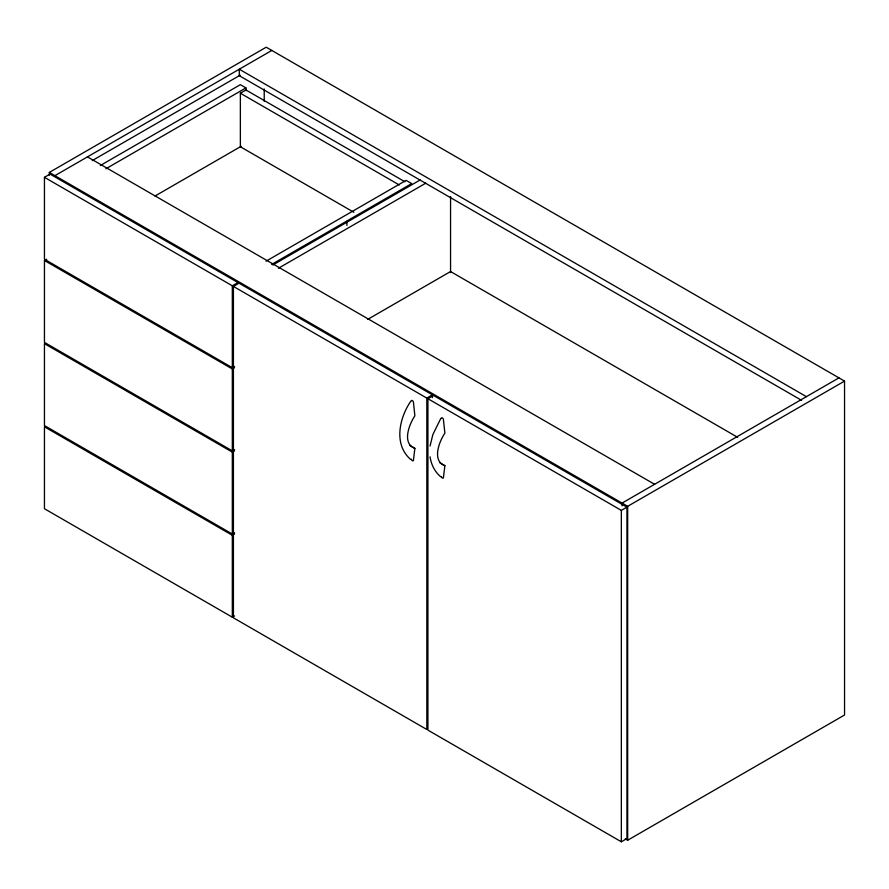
<?xml version="1.0" encoding="UTF-8"?>
<svg xmlns="http://www.w3.org/2000/svg" width="889" height="889" viewBox="0 0 889 889"><rect width="100%" height="100%" fill="white"/><g stroke="black" fill="none" stroke-linecap="round" stroke-linejoin="round"><path stroke-width="1.33" d="M409.873 445.478L414.874 448.367L413.463 460.069A1.534 0.889 60 0 1 412.518 460.769A1.534 0.889 60 0 1 411.329 459.168M439.877 462.802L444.878 465.692L443.455 477.393A1.534 0.889 60 0 1 442.522 478.093A1.534 0.889 60 0 1 441.333 476.482M430.065 445.978L432.865 434.554L440.733 418.586M410.74 401.261C399.372 417.941 393.327 444.589 410.74 459.513M49.328 175.189L49.328 172.422L266.211 47.206L844.55 381.103L844.55 715.012L627.667 840.227L625.267 838.838M44.45 177.322L50.051 174.088L237.919 282.558L232.318 285.791L44.45 177.322L44.45 259.232L232.318 367.702L234.563 366.412M54.929 175.655L271.812 50.44M92.223 160.598L240.163 75.176M100.324 165.521L240.363 84.666L245.964 87.9L245.964 90.645M105.924 168.754L245.964 87.9M353.889 212.293L240.363 146.752L240.363 93.223L245.964 89.989L404.895 181.745M154.997 196.036L241.175 146.285M234.563 449.567L232.318 450.867L44.45 342.398L44.45 260.488L46.695 259.188M266.055 261.199L406.095 180.345L411.696 183.59L271.656 264.433M233.407 286.414L426.831 398.094L426.831 729.491L233.407 617.822L233.407 286.414L239.008 283.18L432.432 394.86L432.432 397.627M272.812 265.022L420.186 179.934M278.413 268.256L425.798 183.167M44.45 260.488L232.318 368.957L234.563 367.657M367.568 319.462L450.556 271.545L737.659 437.31M234.563 532.733L232.318 534.033L44.45 425.564L44.45 343.654L232.318 452.112L234.563 450.823M426.831 398.094L432.432 394.86M427.92 398.717L433.521 395.483L626.945 507.152L626.945 838.56L621.344 841.794L427.92 730.125L427.92 398.717L621.344 510.386L626.945 507.152M234.563 615.899L232.318 617.188L44.45 508.73L44.45 426.82L232.318 535.278L234.563 533.989M838.949 377.869L622.067 503.085L622.067 505.863M49.328 172.422L627.667 506.319L844.55 381.103M414.874 448.367C401.717 443.522 409.14 424.275 414.874 415.819L413.463 402.473A1.534 0.889 60 0 0 412.518 400.683A1.534 0.889 60 0 0 411.329 400.917M444.878 465.692C431.721 460.846 439.144 441.589 444.878 433.132L443.455 419.797A1.534 0.889 60 0 0 442.522 418.008A1.534 0.889 60 0 0 441.333 418.241M806.412 396.661L239.274 69.22L239.274 75.687L801.611 400.35M240.363 93.223L399.294 184.979M87.466 156.875L654.604 484.305M440.733 476.826C434.765 471.837 431.143 464.458 430.065 456.824M627.667 506.319L627.667 840.227M621.344 510.386L621.344 841.794M450.556 196.536L450.556 272.634M346.91 221.305L346.91 225.484M264.222 88.967L264.222 101.413M232.318 285.791L232.318 367.702M232.318 368.957L232.318 450.867M232.318 452.112L232.318 534.033M232.318 535.278L232.318 617.188"/></g></svg>
